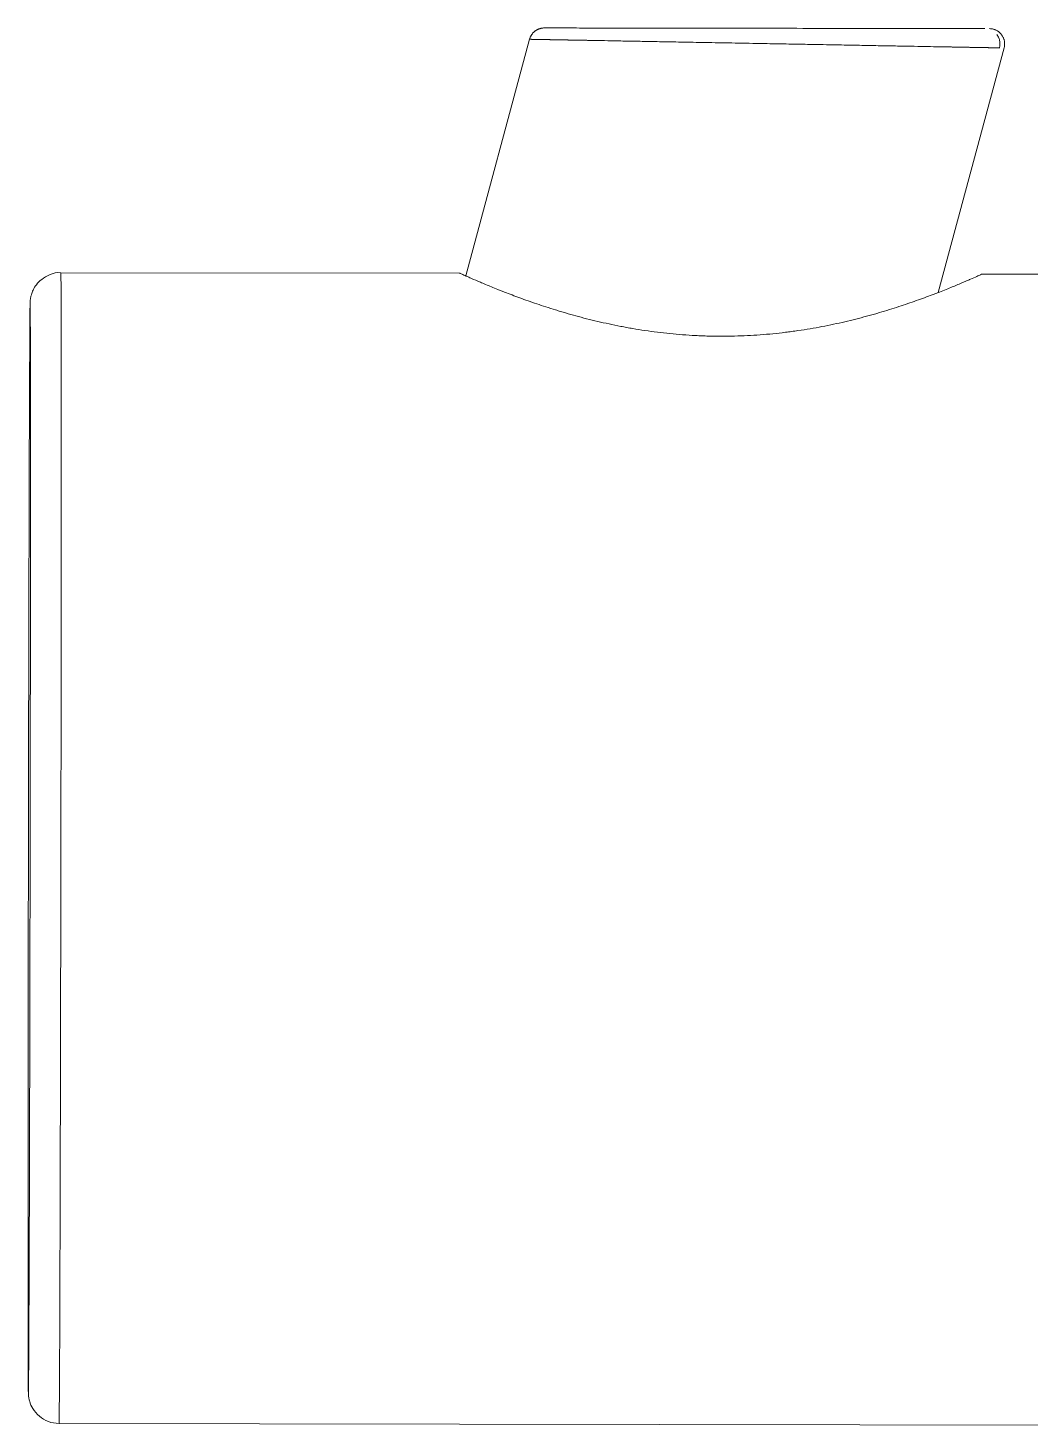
# Model space of a CAD drawing. Extents: x 16539 to 19738, y -91 to 2224.
# Drawn here: x 17463.45 to 17496.09, y 899.35 to 944.88 of the extents above; entities that cross this region are included whole.
import ezdxf

# ---------------------------------------------------------------- set-up
doc = ezdxf.new("R2010")
doc.units = 0
doc.header["$LTSCALE"] = 10
doc.header["$MEASUREMENT"] = 0
doc.layers.add('1', color=7, linetype='CONTINUOUS')

msp = doc.modelspace()

# ---------------------------------------------------------------- linework, layer by layer
at = {"layer": '1', "color": 7, "linetype": 'Continuous', "lineweight": 18}
for p, q in [((17477.711, 936.806), (17479.788, 944.51)), ((17493.1, 936.262), (17495.247, 944.227)), ((17477.52, 936.884), (17464.52, 936.904)), ((17497.565, 936.852), (17494.52, 936.857)), ((17464.462, 899.404), (17497.56, 899.352))]:
    msp.add_line(p, q, dxfattribs=at)
at = {"layer": '1', "color": 7, "linetype": 'Continuous', "lineweight": 13}
for centre, major_axis, start_param, end_param in [((17464.491, 918.154), (-0.029, -18.75), 1.570796, 3.1416), ((17463.491, 918.156), (-0.028, -17.75), 2.774223, 3.553043), ((17464.491, 918.154), (-0.029, -18.75), 6.283178, 7.853982), ((17463.491, 918.156), (-0.028, -17.75), 5.927204, 6.690021)]:
    msp.add_ellipse(centre, major_axis=major_axis, ratio=0.001585, start_param=start_param, end_param=end_param, dxfattribs=at)
at = {"layer": '1', "color": 7, "linetype": 'Continuous', "lineweight": 18}
for start_param, end_param in [(1.570796, 2.774223), (3.553043, 4.712389), (4.712389, 5.927204), (0.406836, 1.570796)]:
    msp.add_ellipse((17463.491, 918.156), major_axis=(-0.028, -17.75), ratio=0.001585, start_param=start_param, end_param=end_param, dxfattribs=at)
for points, weights in [([(17480.271, 944.879), (17480.044, 944.88), (17479.851, 944.745), (17479.788, 944.51)], [1.24315255943, 1.01565620906, 0.947796023594, 1.03957200303]), ([(17494.765, 944.857), (17495.123, 944.856), (17495.34, 944.572), (17495.247, 944.227)], [1.24315509478, 0.918936466394, 0.918948302172, 1.24319060211])]:
    msp.add_rational_spline(points, weights, degree=3, dxfattribs=at)
for points, knots in [([(17480.271, 944.879), (17480.272, 944.879), (17480.375, 944.879), (17480.833, 944.879), (17481.58, 944.877), (17482.589, 944.876), (17483.825, 944.874), (17485.233, 944.872), (17486.752, 944.869), (17488.308, 944.867), (17489.826, 944.865), (17491.231, 944.862), (17492.464, 944.86), (17493.47, 944.859), (17494.213, 944.858), (17494.519, 944.857), (17494.62, 944.857), (17494.622, 944.857)], [0, 0, 0, 0, 0.071312, 0.142624, 0.213936, 0.285248, 0.35656, 0.427872, 0.499184, 0.570496, 0.641808, 0.71312, 0.784432, 0.855744, 0.927056, 0.998368, 1, 1, 1, 1]), ([(17479.788, 944.51), (17479.788, 944.51), (17479.788, 944.51), (17479.788, 944.51), (17479.789, 944.51), (17479.79, 944.51), (17479.791, 944.51), (17479.792, 944.51), (17479.794, 944.51), (17479.796, 944.509), (17479.798, 944.509), (17479.8, 944.509), (17479.803, 944.509), (17479.806, 944.509), (17479.809, 944.509), (17479.812, 944.509), (17479.816, 944.509), (17479.82, 944.509), (17479.824, 944.509), (17479.828, 944.509), (17479.833, 944.509), (17479.837, 944.509), (17479.842, 944.509), (17479.848, 944.509), (17479.853, 944.508), (17479.859, 944.508), (17479.865, 944.508), (17479.871, 944.508), (17479.878, 944.508), (17479.885, 944.508), (17479.892, 944.508), (17479.899, 944.508), (17479.907, 944.507), (17479.915, 944.507), (17479.923, 944.507), (17479.931, 944.507), (17479.94, 944.507), (17479.948, 944.507), (17479.958, 944.506), (17479.967, 944.506), (17479.977, 944.506), (17479.987, 944.506), (17479.997, 944.506), (17480.007, 944.506), (17480.018, 944.505), (17480.029, 944.505), (17480.04, 944.505), (17480.051, 944.505), (17480.063, 944.504), (17480.075, 944.504), (17480.087, 944.504), (17480.1, 944.504), (17480.113, 944.504), (17480.126, 944.503), (17480.139, 944.503), (17480.152, 944.503), (17480.166, 944.503), (17480.18, 944.502), (17480.195, 944.502), (17480.209, 944.502), (17480.224, 944.502), (17480.239, 944.501), (17480.254, 944.501), (17480.27, 944.501), (17480.286, 944.5), (17480.302, 944.5), (17480.319, 944.5), (17480.335, 944.5), (17480.352, 944.499), (17480.369, 944.499), (17480.387, 944.499), (17480.405, 944.498), (17480.423, 944.498), (17480.441, 944.498), (17480.46, 944.497), (17480.478, 944.497), (17480.497, 944.497), (17480.517, 944.496), (17480.536, 944.496), (17480.556, 944.495), (17480.576, 944.495), (17480.597, 944.495), (17480.617, 944.494), (17480.638, 944.494), (17480.659, 944.494), (17480.681, 944.493), (17480.702, 944.493), (17480.724, 944.492), (17480.747, 944.492), (17480.769, 944.492), (17480.792, 944.491), (17480.815, 944.491), (17480.838, 944.49), (17480.862, 944.49), (17480.885, 944.49), (17480.909, 944.489), (17480.934, 944.489), (17480.958, 944.488), (17480.983, 944.488), (17481.008, 944.487), (17481.033, 944.487), (17481.059, 944.486), (17481.085, 944.486), (17481.111, 944.485), (17481.137, 944.485), (17481.164, 944.484), (17481.191, 944.484), (17481.218, 944.483), (17481.245, 944.483), (17481.273, 944.482), (17481.301, 944.482), (17481.329, 944.481), (17481.357, 944.481), (17481.386, 944.48), (17481.415, 944.48), (17481.444, 944.479), (17481.473, 944.479), (17481.503, 944.478), (17481.533, 944.478), (17481.563, 944.477), (17481.593, 944.477), (17481.624, 944.476), (17481.655, 944.476), (17481.686, 944.475), (17481.717, 944.474), (17481.749, 944.474), (17481.78, 944.473), (17481.812, 944.473), (17481.845, 944.472), (17481.877, 944.472), (17481.91, 944.471), (17481.943, 944.47), (17481.976, 944.47), (17482.139, 944.467), (17482.455, 944.461), (17482.963, 944.451), (17483.544, 944.441), (17484.2, 944.429), (17484.932, 944.415), (17485.737, 944.401), (17486.611, 944.385), (17487.452, 944.37), (17488.202, 944.356), (17488.812, 944.345), (17489.33, 944.335), (17489.755, 944.328), (17490.091, 944.321), (17490.34, 944.317), (17490.688, 944.31), (17491.142, 944.302), (17491.7, 944.292), (17492.201, 944.283), (17492.646, 944.274), (17492.939, 944.269), (17493.11, 944.266), (17493.177, 944.265), (17493.243, 944.264), (17493.308, 944.262), (17493.372, 944.261), (17493.435, 944.26), (17493.497, 944.259), (17493.558, 944.258), (17493.618, 944.257), (17493.677, 944.256), (17493.734, 944.255), (17493.791, 944.254), (17493.846, 944.253), (17493.9, 944.252), (17493.954, 944.251), (17494.006, 944.25), (17494.057, 944.249), (17494.107, 944.248), (17494.156, 944.247), (17494.203, 944.246), (17494.25, 944.245), (17494.295, 944.244), (17494.34, 944.244), (17494.383, 944.243), (17494.425, 944.242), (17494.467, 944.241), (17494.507, 944.241), (17494.546, 944.24), (17494.583, 944.239), (17494.62, 944.238), (17494.656, 944.238), (17494.69, 944.237), (17494.724, 944.237), (17494.756, 944.236), (17494.788, 944.235), (17494.818, 944.235), (17494.847, 944.234), (17494.875, 944.234), (17494.902, 944.233), (17494.928, 944.233), (17494.953, 944.232), (17494.977, 944.232), (17495, 944.231), (17495.021, 944.231), (17495.042, 944.231), (17495.062, 944.23), (17495.079, 944.23), (17495.09, 944.23), (17495.095, 944.23)], [0, 0, 0, 0, 0.001849, 0.003701, 0.005554, 0.00741, 0.009268, 0.011128, 0.01299, 0.014854, 0.016721, 0.018589, 0.02046, 0.022332, 0.024207, 0.026083, 0.027962, 0.029843, 0.031726, 0.03361, 0.035497, 0.037386, 0.039277, 0.04117, 0.043064, 0.044961, 0.04686, 0.04876, 0.050663, 0.052567, 0.054473, 0.056382, 0.058292, 0.060204, 0.062118, 0.064034, 0.065951, 0.067871, 0.069792, 0.071716, 0.073641, 0.075568, 0.077497, 0.079428, 0.081361, 0.083295, 0.085232, 0.087171, 0.089111, 0.091053, 0.092998, 0.094944, 0.096892, 0.098842, 0.100794, 0.102748, 0.104704, 0.106661, 0.108621, 0.110583, 0.112546, 0.114512, 0.116479, 0.118448, 0.120419, 0.122393, 0.124368, 0.126345, 0.128324, 0.130305, 0.132287, 0.134272, 0.136259, 0.138248, 0.140238, 0.142231, 0.144225, 0.146222, 0.14822, 0.15022, 0.152223, 0.154227, 0.156233, 0.158241, 0.160251, 0.162263, 0.164277, 0.166293, 0.168311, 0.17033, 0.172352, 0.174376, 0.176401, 0.178429, 0.180458, 0.18249, 0.184523, 0.186558, 0.188595, 0.190634, 0.192675, 0.194718, 0.196763, 0.19881, 0.200858, 0.202909, 0.204961, 0.207015, 0.209071, 0.21113, 0.21319, 0.215252, 0.217315, 0.219381, 0.221449, 0.223519, 0.22559, 0.227664, 0.229739, 0.231816, 0.233895, 0.235977, 0.23806, 0.240145, 0.242232, 0.244321, 0.246411, 0.248504, 0.250599, 0.252695, 0.254794, 0.256894, 0.258996, 0.261101, 0.287544, 0.316163, 0.346956, 0.379921, 0.415058, 0.452367, 0.491848, 0.533503, 0.564815, 0.592235, 0.615763, 0.635397, 0.651137, 0.662981, 0.670929, 0.701173, 0.729798, 0.756804, 0.782189, 0.805954, 0.810269, 0.814574, 0.818867, 0.82315, 0.827422, 0.831682, 0.835932, 0.84017, 0.844397, 0.848614, 0.852819, 0.857013, 0.861196, 0.865368, 0.86953, 0.87368, 0.877819, 0.881947, 0.886065, 0.890171, 0.894266, 0.89835, 0.902423, 0.906485, 0.910536, 0.914575, 0.918604, 0.922621, 0.926627, 0.930622, 0.934606, 0.938578, 0.94254, 0.946491, 0.95043, 0.954358, 0.958276, 0.962182, 0.966077, 0.969961, 0.973834, 0.977696, 0.981547, 0.985386, 0.989215, 0.993033, 0.99684, 1, 1, 1, 1]), ([(17495.093, 944.222), (17495.103, 944.257), (17495.114, 944.328), (17495.109, 944.442), (17495.075, 944.558), (17495.035, 944.628), (17495.01, 944.661)], [0, 0, 0, 0, 0.22637, 0.471848, 0.731942, 1, 1, 1, 1]), ([(17464.521, 936.903), (17464.519, 936.903), (17464.395, 936.926), (17464.166, 936.852), (17463.901, 936.707), (17463.726, 936.527), (17463.618, 936.352), (17463.56, 936.201), (17463.536, 936.093), (17463.527, 936.034), (17463.522, 935.995), (17463.519, 935.957), (17463.517, 935.904), (17463.515, 935.787), (17463.51, 935.382), (17463.506, 934.693), (17463.505, 934.356)], [0, 0, 0, 0, 0.000718, 0.044169, 0.078207, 0.106614, 0.130579, 0.150007, 0.16356, 0.172397, 0.181654, 0.196379, 0.229482, 0.358414, 0.735721, 1, 1, 1, 1]), ([(17494.52, 936.857), (17494.52, 936.857), (17494.507, 936.851), (17494.452, 936.826), (17494.41, 936.807), (17494.301, 936.758), (17494.232, 936.727), (17494.14, 936.687), (17494.129, 936.682), (17494.108, 936.673), (17494.097, 936.668), (17494.064, 936.654), (17493.995, 936.624), (17493.919, 936.591), (17493.758, 936.523), (17493.639, 936.473), (17493.378, 936.367), (17493.236, 936.31), (17493.043, 936.235), (17493.004, 936.22), (17492.924, 936.19), (17492.884, 936.174), (17492.76, 936.128), (17492.675, 936.096), (17492.412, 936.001), (17492.229, 935.936), (17491.842, 935.806), (17491.64, 935.74), (17491.323, 935.643), (17491.214, 935.611), (17491.049, 935.563), (17490.993, 935.547), (17490.88, 935.515), (17490.823, 935.499), (17490.536, 935.422), (17490.3, 935.362), (17489.816, 935.249), (17489.568, 935.196), (17489.059, 935.099), (17488.798, 935.054), (17488.464, 935.005), (17488.396, 934.996), (17488.261, 934.978), (17488.192, 934.969), (17487.987, 934.944), (17487.85, 934.929), (17487.438, 934.888), (17486.885, 934.847), (17486.325, 934.833), (17485.903, 934.833), (17485.761, 934.835), (17485.549, 934.841), (17485.478, 934.843), (17485.336, 934.848), (17485.265, 934.852), (17484.913, 934.87), (17484.635, 934.891), (17484.086, 934.947), (17483.815, 934.981), (17483.414, 935.04), (17483.282, 935.061), (17483.084, 935.095), (17483.019, 935.107), (17482.92, 935.125), (17482.888, 935.131), (17482.823, 935.143), (17482.531, 935.199), (17482.25, 935.26), (17481.764, 935.374), (17481.528, 935.434), (17481.185, 935.528), (17481.072, 935.56), (17480.906, 935.608), (17480.851, 935.625), (17480.742, 935.657), (17480.688, 935.674), (17480.421, 935.756), (17480.217, 935.823), (17479.829, 935.954), (17479.645, 936.02), (17479.296, 936.147), (17479.132, 936.21), (17478.938, 936.285), (17478.9, 936.3), (17478.825, 936.33), (17478.788, 936.344), (17478.68, 936.388), (17478.611, 936.416), (17478.413, 936.496), (17478.294, 936.547), (17478.079, 936.638), (17477.984, 936.679), (17477.86, 936.733), (17477.822, 936.75), (17477.77, 936.773), (17477.745, 936.784), (17477.722, 936.794), (17477.707, 936.801), (17477.699, 936.804), (17477.635, 936.832), (17477.593, 936.852), (17477.535, 936.877), (17477.52, 936.884), (17477.52, 936.884)], [0, 0, 0, 0, 0.03125, 0.03125, 0.0625, 0.0625, 0.09375, 0.09375, 0.097656, 0.097656, 0.101562, 0.101562, 0.109375, 0.125, 0.125, 0.15625, 0.15625, 0.1875, 0.1875, 0.195312, 0.195312, 0.203125, 0.203125, 0.21875, 0.21875, 0.25, 0.25, 0.28125, 0.28125, 0.296875, 0.296875, 0.304687, 0.304687, 0.3125, 0.3125, 0.34375, 0.34375, 0.375, 0.375, 0.40625, 0.40625, 0.414062, 0.414062, 0.421875, 0.421875, 0.4375, 0.4375, 0.46875, 0.5, 0.5, 0.515625, 0.515625, 0.523437, 0.523437, 0.53125, 0.53125, 0.5625, 0.5625, 0.59375, 0.59375, 0.609375, 0.609375, 0.617187, 0.617187, 0.621094, 0.621094, 0.625, 0.65625, 0.65625, 0.6875, 0.6875, 0.703125, 0.703125, 0.710937, 0.710937, 0.71875, 0.71875, 0.75, 0.75, 0.78125, 0.78125, 0.8125, 0.8125, 0.820312, 0.820312, 0.828125, 0.828125, 0.84375, 0.84375, 0.875, 0.875, 0.90625, 0.90625, 0.921875, 0.921875, 0.929687, 0.933594, 0.933594, 0.9375, 0.9375, 0.96875, 0.96875, 1, 1, 1, 1]), ([(17463.455, 901.561), (17463.455, 901.472), (17463.456, 900.925), (17463.46, 900.566), (17463.46, 900.427), (17463.464, 900.343), (17463.469, 900.292), (17463.479, 900.218), (17463.511, 900.08), (17463.605, 899.862), (17463.807, 899.624), (17464.112, 899.446), (17464.337, 899.406), (17464.461, 899.405)], [0, 0, 0, 0, 0.080683, 0.527566, 0.752797, 0.786828, 0.804496, 0.816145, 0.831752, 0.864739, 0.908794, 0.953453, 1, 1, 1, 1])]:
    msp.add_open_spline(points, degree=3, knots=knots, dxfattribs=at)

doc.saveas('drawing.dxf')
